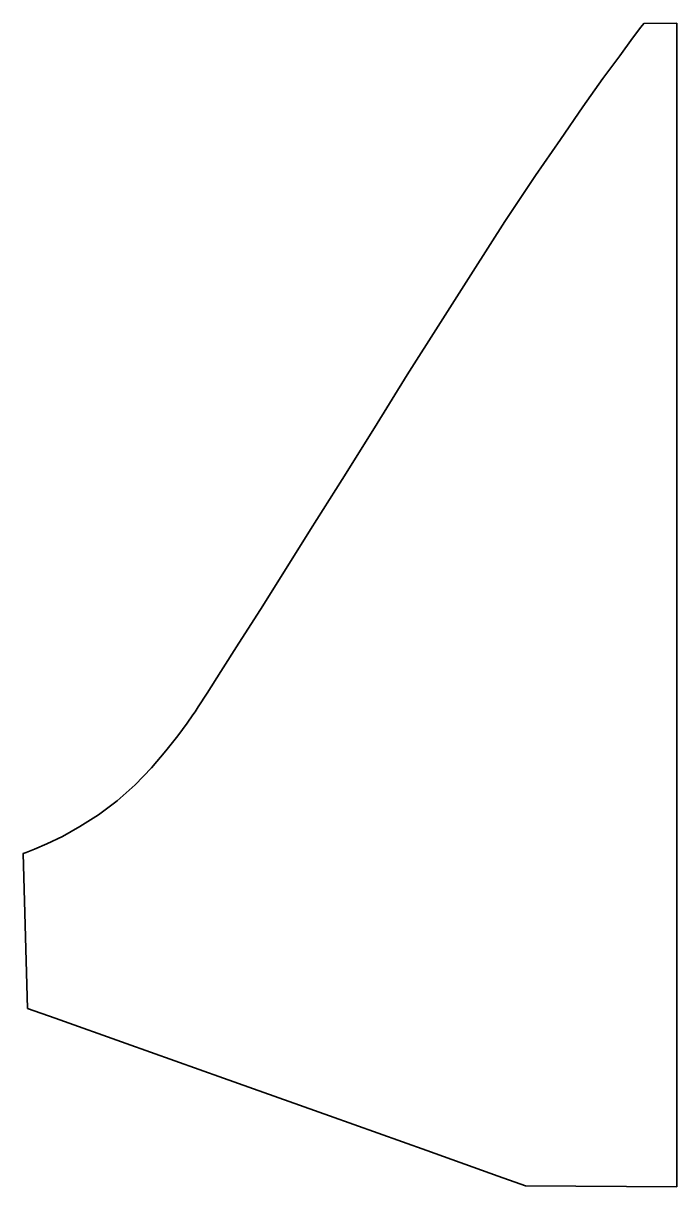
# Model space of a CAD drawing. Extents: x 0 to 2454, y -4370 to 0.
import ezdxf

# ---------------------------------------------------------------- set-up
doc = ezdxf.new("R2010")
doc.units = 0
doc.linetypes.add('Solid', pattern=[0])

msp = doc.modelspace()

# ---------------------------------------------------------------- linework, layer by layer
at = {"color": 0, "linetype": 'Solid', "lineweight": 35}
msp.add_lwpolyline([(657, -2568), (690, -2516), (742, -2435), (810, -2328), (891, -2202), (981, -2058), (1079, -1902), (1197, -1714), (1319, -1519), (1442, -1321), (1567, -1124), (1689, -931), (1809, -745), (1924, -572), (2017, -436), (2102, -314), (2177, -208), (2240, -122), (2288, -56), (2319, -15), (2330, -1), (2454, 0), (2454, -4370), (1886, -4367), (1783, -4330), (1516, -4234), (1150, -4104), (752, -3962), (387, -3832), (120, -3737), (16, -3700), (0, -3118), (11, -3114), (42, -3102), (88, -3082), (147, -3054), (213, -3017), (283, -2973), (353, -2920), (420, -2860), (482, -2796), (536, -2733), (581, -2676), (615, -2629), (637, -2597), (645, -2586), (657, -2568)], close=True, dxfattribs=at)

doc.saveas('drawing.dxf')
